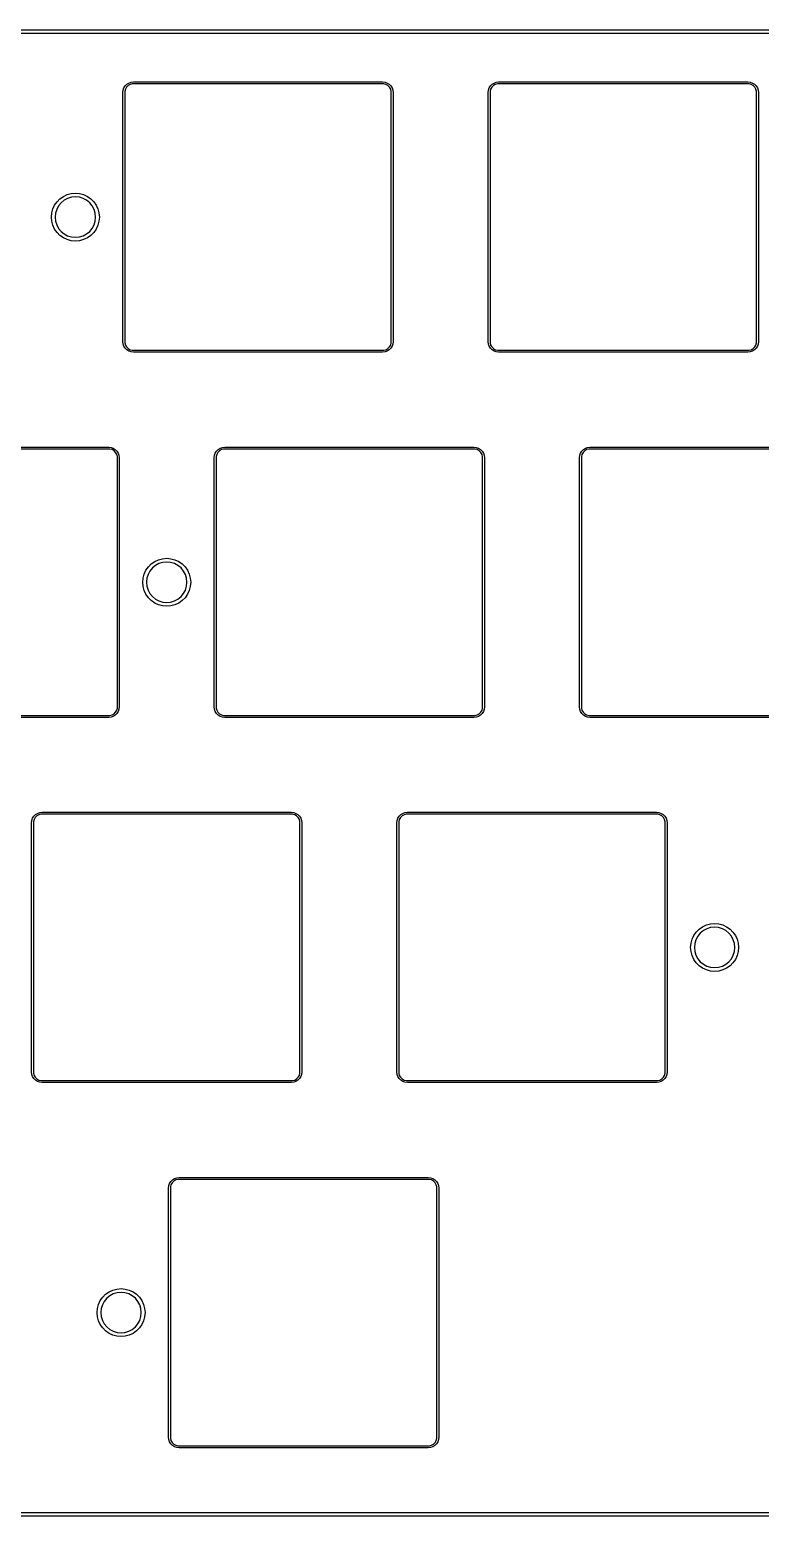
# Model space of a CAD drawing. Extents: x 1.72 to 10.03, y -4.92 to -1.87.
# Drawn here: x 4.656 to 6.156, y -4.918 to -1.865 of the extents above; entities that cross this region are included whole.
import ezdxf

# ---------------------------------------------------------------- set-up
doc = ezdxf.new("R2010")
doc.units = 0
doc.header["$MEASUREMENT"] = 0
doc.layers.add('BLACK', color=7, linetype='CONTINUOUS')

msp = doc.modelspace()

# ---------------------------------------------------------------- linework, layer by layer
at = {"layer": 'BLACK', "linetype": 'CONTINUOUS'}
for p, q in [((1.84941, -1.86516), (9.90059, -1.86516)), ((9.90059, -1.87303), (1.84941, -1.87303)), ((4.84959, -1.9847), (4.85217, -1.98059)), ((4.85217, -1.98059), (4.85559, -1.97717)), ((4.85492, -1.98322), (4.85259, -1.98726)), ((4.85822, -1.97992), (4.85492, -1.98322)), ((4.85559, -1.97717), (4.8597, -1.97459)), ((4.86226, -1.97759), (4.85822, -1.97992)), ((4.8597, -1.97459), (4.86428, -1.97298)), ((4.86676, -1.97638), (4.86226, -1.97759)), ((4.86428, -1.97298), (4.86909, -1.97244)), ((4.86909, -1.97638), (4.86676, -1.97638)), ((4.86909, -1.97244), (5.38091, -1.97244)), ((5.38091, -1.97638), (4.86909, -1.97638)), ((5.38091, -1.97244), (5.38091, -1.97244)), ((5.38091, -1.97244), (5.38572, -1.97298)), ((5.38091, -1.97244), (5.38091, -1.97244)), ((5.38324, -1.97638), (5.38091, -1.97638)), ((5.38774, -1.97759), (5.38324, -1.97638)), ((5.38572, -1.97298), (5.3903, -1.97459)), ((5.39178, -1.97992), (5.38774, -1.97759)), ((5.3903, -1.97459), (5.39441, -1.97717)), ((5.39508, -1.98322), (5.39178, -1.97992)), ((5.39441, -1.97717), (5.39783, -1.98059)), ((5.39741, -1.98726), (5.39508, -1.98322)), ((5.39783, -1.98059), (5.40041, -1.9847)), ((5.59959, -1.9847), (5.60217, -1.98059)), ((5.60217, -1.98059), (5.60559, -1.97717)), ((5.60492, -1.98322), (5.60259, -1.98726)), ((5.60822, -1.97992), (5.60492, -1.98322)), ((5.60559, -1.97717), (5.6097, -1.97459)), ((5.61226, -1.97759), (5.60822, -1.97992)), ((5.6097, -1.97459), (5.61428, -1.97298)), ((5.61676, -1.97638), (5.61226, -1.97759)), ((5.61428, -1.97298), (5.61909, -1.97244)), ((5.61909, -1.97638), (5.61676, -1.97638)), ((5.61909, -1.97244), (6.13091, -1.97244)), ((6.13091, -1.97638), (5.61909, -1.97638)), ((6.13091, -1.97244), (6.13091, -1.97244)), ((6.13091, -1.97244), (6.13572, -1.97298)), ((6.13091, -1.97244), (6.13091, -1.97244)), ((6.13324, -1.97638), (6.13091, -1.97638)), ((6.13774, -1.97759), (6.13324, -1.97638)), ((6.13572, -1.97298), (6.1403, -1.97459)), ((6.14178, -1.97992), (6.13774, -1.97759)), ((6.1403, -1.97459), (6.14441, -1.97717)), ((6.14508, -1.98322), (6.14178, -1.97992)), ((6.14441, -1.97717), (6.14783, -1.98059)), ((6.14741, -1.98726), (6.14508, -1.98322)), ((6.14783, -1.98059), (6.15041, -1.9847)), ((4.84744, -1.99409), (4.84798, -1.98928)), ((4.84744, -2.50591), (4.84744, -1.99409)), ((4.84798, -1.98928), (4.84959, -1.9847)), ((4.85259, -1.98726), (4.85138, -1.99176)), ((4.85138, -1.99176), (4.85138, -1.99409)), ((4.85138, -1.99409), (4.85138, -2.50591)), ((5.39862, -1.99176), (5.39741, -1.98726)), ((5.39862, -1.99409), (5.39862, -1.99176)), ((5.39862, -2.50591), (5.39862, -1.99409)), ((5.39862, -1.99409), (5.39862, -1.99409)), ((5.40041, -1.9847), (5.40202, -1.98928)), ((5.40202, -1.98928), (5.40256, -1.99409)), ((5.40256, -1.99409), (5.40256, -1.99409)), ((5.40256, -1.99409), (5.40256, -1.99409)), ((5.40256, -1.99409), (5.40256, -2.50591)), ((5.59744, -1.99409), (5.59798, -1.98928)), ((5.59744, -2.50591), (5.59744, -1.99409)), ((5.59798, -1.98928), (5.59959, -1.9847)), ((5.60259, -1.98726), (5.60138, -1.99176)), ((5.60138, -1.99176), (5.60138, -1.99409)), ((5.60138, -1.99409), (5.60138, -2.50591)), ((6.14862, -1.99176), (6.14741, -1.98726)), ((6.14862, -1.99409), (6.14862, -1.99176)), ((6.14862, -2.50591), (6.14862, -1.99409)), ((6.14862, -1.99409), (6.14862, -1.99409)), ((6.15041, -1.9847), (6.15202, -1.98928)), ((6.15202, -1.98928), (6.15256, -1.99409)), ((6.15256, -1.99409), (6.15256, -1.99409)), ((6.15256, -1.99409), (6.15256, -1.99409)), ((6.15256, -1.99409), (6.15256, -2.50591)), ((4.70376, -2.23317), (4.70738, -2.22539)), ((4.70738, -2.22539), (4.7123, -2.21837)), ((4.71546, -2.22692), (4.71162, -2.2341)), ((4.7123, -2.21837), (4.71837, -2.2123)), ((4.72063, -2.22063), (4.71546, -2.22692)), ((4.71837, -2.2123), (4.72539, -2.20738)), ((4.72692, -2.21546), (4.72063, -2.22063)), ((4.72539, -2.20738), (4.73317, -2.20376)), ((4.7341, -2.21162), (4.72692, -2.21546)), ((4.73317, -2.20376), (4.74145, -2.20154)), ((4.7419, -2.20926), (4.7341, -2.21162)), ((4.74145, -2.20154), (4.75, -2.20079)), ((4.75, -2.20846), (4.7419, -2.20926)), ((4.75, -2.20079), (4.75855, -2.20154)), ((4.7581, -2.20926), (4.75, -2.20846)), ((4.7659, -2.21162), (4.7581, -2.20926)), ((4.75855, -2.20154), (4.76683, -2.20376)), ((4.77308, -2.21546), (4.7659, -2.21162)), ((4.76683, -2.20376), (4.77461, -2.20738)), ((4.77937, -2.22063), (4.77308, -2.21546)), ((4.77461, -2.20738), (4.78163, -2.2123)), ((4.78454, -2.22692), (4.77937, -2.22063)), ((4.78163, -2.2123), (4.7877, -2.21837)), ((4.78838, -2.2341), (4.78454, -2.22692)), ((4.7877, -2.21837), (4.79262, -2.22539)), ((4.79262, -2.22539), (4.79624, -2.23317)), ((4.70079, -2.25), (4.70154, -2.24145)), ((4.70154, -2.25855), (4.70079, -2.25)), ((4.70154, -2.24145), (4.70376, -2.23317)), ((4.70376, -2.26683), (4.70154, -2.25855)), ((4.70926, -2.2419), (4.70846, -2.25)), ((4.70846, -2.25), (4.70926, -2.2581)), ((4.71162, -2.2341), (4.70926, -2.2419)), ((4.70926, -2.2581), (4.71162, -2.2659)), ((4.79074, -2.2419), (4.78838, -2.2341)), ((4.78838, -2.2659), (4.79074, -2.2581)), ((4.79154, -2.25), (4.79074, -2.2419)), ((4.79074, -2.2581), (4.79154, -2.25)), ((4.79624, -2.23317), (4.79846, -2.24145)), ((4.79846, -2.25855), (4.79624, -2.26683)), ((4.79846, -2.24145), (4.79921, -2.25)), ((4.79921, -2.25), (4.79846, -2.25855)), ((4.70738, -2.27461), (4.70376, -2.26683)), ((4.7123, -2.28163), (4.70738, -2.27461)), ((4.71162, -2.2659), (4.71546, -2.27308)), ((4.71837, -2.2877), (4.7123, -2.28163)), ((4.71546, -2.27308), (4.72063, -2.27937)), ((4.72539, -2.29262), (4.71837, -2.2877)), ((4.72063, -2.27937), (4.72692, -2.28454)), ((4.72692, -2.28454), (4.7341, -2.28838)), ((4.7341, -2.28838), (4.7419, -2.29074)), ((4.7581, -2.29074), (4.7659, -2.28838)), ((4.7659, -2.28838), (4.77308, -2.28454)), ((4.77308, -2.28454), (4.77937, -2.27937)), ((4.78163, -2.2877), (4.77461, -2.29262)), ((4.77937, -2.27937), (4.78454, -2.27308)), ((4.7877, -2.28163), (4.78163, -2.2877)), ((4.78454, -2.27308), (4.78838, -2.2659)), ((4.79262, -2.27461), (4.7877, -2.28163)), ((4.79624, -2.26683), (4.79262, -2.27461)), ((4.73317, -2.29624), (4.72539, -2.29262)), ((4.74145, -2.29846), (4.73317, -2.29624)), ((4.75, -2.29921), (4.74145, -2.29846)), ((4.7419, -2.29074), (4.75, -2.29154)), ((4.75, -2.29154), (4.7581, -2.29074)), ((4.75855, -2.29846), (4.75, -2.29921)), ((4.76683, -2.29624), (4.75855, -2.29846)), ((4.77461, -2.29262), (4.76683, -2.29624)), ((4.84798, -2.51072), (4.84744, -2.50591)), ((4.84744, -2.50591), (4.84744, -2.50591)), ((4.84744, -2.50591), (4.84744, -2.50591)), ((4.84959, -2.5153), (4.84798, -2.51072)), ((4.85217, -2.51941), (4.84959, -2.5153)), ((4.85138, -2.50591), (4.85138, -2.50824)), ((4.85138, -2.50824), (4.85259, -2.51274)), ((4.85559, -2.52283), (4.85217, -2.51941)), ((4.85259, -2.51274), (4.85492, -2.51678)), ((4.85492, -2.51678), (4.85822, -2.52008)), ((4.8597, -2.52541), (4.85559, -2.52283)), ((4.85822, -2.52008), (4.86226, -2.52241)), ((4.86428, -2.52702), (4.8597, -2.52541)), ((4.86226, -2.52241), (4.86676, -2.52362)), ((4.86909, -2.52756), (4.86428, -2.52702)), ((4.86676, -2.52362), (4.86909, -2.52362)), ((4.86909, -2.52362), (5.38091, -2.52362)), ((5.38091, -2.52756), (4.86909, -2.52756)), ((4.86909, -2.52756), (4.86909, -2.52756)), ((4.86909, -2.52756), (4.86909, -2.52756)), ((5.38091, -2.52362), (5.38324, -2.52362)), ((5.38572, -2.52702), (5.38091, -2.52756)), ((5.38324, -2.52362), (5.38774, -2.52241)), ((5.3903, -2.52541), (5.38572, -2.52702)), ((5.38774, -2.52241), (5.39178, -2.52008)), ((5.39441, -2.52283), (5.3903, -2.52541)), ((5.39178, -2.52008), (5.39508, -2.51678)), ((5.39783, -2.51941), (5.39441, -2.52283)), ((5.39508, -2.51678), (5.39741, -2.51274)), ((5.39741, -2.51274), (5.39862, -2.50824)), ((5.40041, -2.5153), (5.39783, -2.51941)), ((5.39862, -2.50824), (5.39862, -2.50591)), ((5.40202, -2.51072), (5.40041, -2.5153)), ((5.40256, -2.50591), (5.40202, -2.51072)), ((5.59798, -2.51072), (5.59744, -2.50591)), ((5.59744, -2.50591), (5.59744, -2.50591)), ((5.59744, -2.50591), (5.59744, -2.50591)), ((5.59959, -2.5153), (5.59798, -2.51072)), ((5.60217, -2.51941), (5.59959, -2.5153)), ((5.60138, -2.50591), (5.60138, -2.50824)), ((5.60138, -2.50824), (5.60259, -2.51274)), ((5.60559, -2.52283), (5.60217, -2.51941)), ((5.60259, -2.51274), (5.60492, -2.51678)), ((5.60492, -2.51678), (5.60822, -2.52008)), ((5.6097, -2.52541), (5.60559, -2.52283)), ((5.60822, -2.52008), (5.61226, -2.52241)), ((5.61428, -2.52702), (5.6097, -2.52541)), ((5.61226, -2.52241), (5.61676, -2.52362)), ((5.61909, -2.52756), (5.61428, -2.52702)), ((5.61676, -2.52362), (5.61909, -2.52362)), ((5.61909, -2.52362), (6.13091, -2.52362)), ((6.13091, -2.52756), (5.61909, -2.52756)), ((5.61909, -2.52756), (5.61909, -2.52756)), ((5.61909, -2.52756), (5.61909, -2.52756)), ((6.13091, -2.52362), (6.13324, -2.52362)), ((6.13572, -2.52702), (6.13091, -2.52756)), ((6.13324, -2.52362), (6.13774, -2.52241)), ((6.1403, -2.52541), (6.13572, -2.52702)), ((6.13774, -2.52241), (6.14178, -2.52008)), ((6.14441, -2.52283), (6.1403, -2.52541)), ((6.14178, -2.52008), (6.14508, -2.51678)), ((6.14783, -2.51941), (6.14441, -2.52283)), ((6.14508, -2.51678), (6.14741, -2.51274)), ((6.14741, -2.51274), (6.14862, -2.50824)), ((6.15041, -2.5153), (6.14783, -2.51941)), ((6.14862, -2.50824), (6.14862, -2.50591)), ((6.15202, -2.51072), (6.15041, -2.5153)), ((6.15256, -2.50591), (6.15202, -2.51072)), ((4.30659, -2.72244), (4.81841, -2.72244)), ((4.81841, -2.72638), (4.30659, -2.72638)), ((4.81841, -2.72244), (4.81841, -2.72244)), ((4.81841, -2.72244), (4.82322, -2.72298)), ((4.81841, -2.72244), (4.81841, -2.72244)), ((4.82074, -2.72638), (4.81841, -2.72638)), ((4.82524, -2.72759), (4.82074, -2.72638)), ((4.82322, -2.72298), (4.8278, -2.72459)), ((4.82928, -2.72992), (4.82524, -2.72759)), ((4.8278, -2.72459), (4.83191, -2.72717)), ((4.83258, -2.73322), (4.82928, -2.72992)), ((4.83191, -2.72717), (4.83533, -2.73059)), ((4.83491, -2.73726), (4.83258, -2.73322)), ((4.83612, -2.74176), (4.83491, -2.73726)), ((4.83533, -2.73059), (4.83791, -2.7347)), ((4.83612, -2.74409), (4.83612, -2.74176)), ((4.83612, -3.25591), (4.83612, -2.74409)), ((4.83612, -2.74409), (4.83612, -2.74409)), ((4.83791, -2.7347), (4.83952, -2.73928)), ((4.83952, -2.73928), (4.84006, -2.74409)), ((4.84006, -2.74409), (4.84006, -2.74409)), ((4.84006, -2.74409), (4.84006, -2.74409)), ((4.84006, -2.74409), (4.84006, -3.25591)), ((5.03494, -2.74409), (5.03548, -2.73928)), ((5.03494, -3.25591), (5.03494, -2.74409)), ((5.03494, -2.74409), (5.03494, -2.74409)), ((5.03548, -2.73928), (5.03709, -2.7347)), ((5.03709, -2.7347), (5.03967, -2.73059)), ((5.04009, -2.73726), (5.03888, -2.74176)), ((5.03888, -2.74176), (5.03888, -2.74409)), ((5.03888, -2.74409), (5.03888, -3.25591)), ((5.03967, -2.73059), (5.04309, -2.72717)), ((5.04242, -2.73322), (5.04009, -2.73726)), ((5.04572, -2.72992), (5.04242, -2.73322)), ((5.04309, -2.72717), (5.0472, -2.72459)), ((5.04976, -2.72759), (5.04572, -2.72992)), ((5.0472, -2.72459), (5.05178, -2.72298)), ((5.05426, -2.72638), (5.04976, -2.72759)), ((5.05178, -2.72298), (5.05659, -2.72244)), ((5.05659, -2.72638), (5.05426, -2.72638)), ((5.05659, -2.72244), (5.56841, -2.72244)), ((5.56841, -2.72638), (5.05659, -2.72638)), ((5.56841, -2.72244), (5.56841, -2.72244)), ((5.56841, -2.72244), (5.57322, -2.72298)), ((5.56841, -2.72244), (5.56841, -2.72244)), ((5.57074, -2.72638), (5.56841, -2.72638)), ((5.57524, -2.72759), (5.57074, -2.72638)), ((5.57322, -2.72298), (5.5778, -2.72459)), ((5.57928, -2.72992), (5.57524, -2.72759)), ((5.5778, -2.72459), (5.58191, -2.72717)), ((5.58258, -2.73322), (5.57928, -2.72992)), ((5.58191, -2.72717), (5.58533, -2.73059)), ((5.58491, -2.73726), (5.58258, -2.73322)), ((5.58612, -2.74176), (5.58491, -2.73726)), ((5.58533, -2.73059), (5.58791, -2.7347)), ((5.58612, -2.74409), (5.58612, -2.74176)), ((5.58612, -3.25591), (5.58612, -2.74409)), ((5.58612, -2.74409), (5.58612, -2.74409)), ((5.58791, -2.7347), (5.58952, -2.73928)), ((5.58952, -2.73928), (5.59006, -2.74409)), ((5.59006, -2.74409), (5.59006, -2.74409)), ((5.59006, -2.74409), (5.59006, -2.74409)), ((5.59006, -2.74409), (5.59006, -3.25591)), ((5.78494, -2.74409), (5.78548, -2.73928)), ((5.78494, -3.25591), (5.78494, -2.74409)), ((5.78494, -2.74409), (5.78494, -2.74409)), ((5.78548, -2.73928), (5.78709, -2.7347)), ((5.78709, -2.7347), (5.78967, -2.73059)), ((5.79009, -2.73726), (5.78888, -2.74176)), ((5.78888, -2.74176), (5.78888, -2.74409)), ((5.78888, -2.74409), (5.78888, -3.25591)), ((5.78967, -2.73059), (5.79309, -2.72717)), ((5.79242, -2.73322), (5.79009, -2.73726)), ((5.79572, -2.72992), (5.79242, -2.73322)), ((5.79309, -2.72717), (5.7972, -2.72459)), ((5.79976, -2.72759), (5.79572, -2.72992)), ((5.7972, -2.72459), (5.80178, -2.72298)), ((5.80426, -2.72638), (5.79976, -2.72759)), ((5.80178, -2.72298), (5.80659, -2.72244)), ((5.80659, -2.72638), (5.80426, -2.72638)), ((5.80659, -2.72244), (6.31841, -2.72244)), ((6.31841, -2.72638), (5.80659, -2.72638)), ((4.90587, -2.9623), (4.91289, -2.95738)), ((4.91289, -2.95738), (4.92067, -2.95376)), ((4.92067, -2.95376), (4.92895, -2.95154)), ((4.9294, -2.95926), (4.9216, -2.96162)), ((4.92895, -2.95154), (4.9375, -2.95079)), ((4.9375, -2.95846), (4.9294, -2.95926)), ((4.9375, -2.95079), (4.94605, -2.95154)), ((4.9456, -2.95926), (4.9375, -2.95846)), ((4.9534, -2.96162), (4.9456, -2.95926)), ((4.94605, -2.95154), (4.95433, -2.95376)), ((4.95433, -2.95376), (4.96211, -2.95738)), ((4.96211, -2.95738), (4.96913, -2.9623)), ((4.88829, -3), (4.88904, -2.99145)), ((4.88904, -2.99145), (4.89126, -2.98317)), ((4.89126, -2.98317), (4.89488, -2.97539)), ((4.89488, -2.97539), (4.8998, -2.96837)), ((4.89676, -2.9919), (4.89596, -3)), ((4.89912, -2.9841), (4.89676, -2.9919)), ((4.90296, -2.97692), (4.89912, -2.9841)), ((4.8998, -2.96837), (4.90587, -2.9623)), ((4.90813, -2.97063), (4.90296, -2.97692)), ((4.91442, -2.96546), (4.90813, -2.97063)), ((4.9216, -2.96162), (4.91442, -2.96546)), ((4.96058, -2.96546), (4.9534, -2.96162)), ((4.96687, -2.97063), (4.96058, -2.96546)), ((4.97204, -2.97692), (4.96687, -2.97063)), ((4.96913, -2.9623), (4.9752, -2.96837)), ((4.97588, -2.9841), (4.97204, -2.97692)), ((4.9752, -2.96837), (4.98012, -2.97539)), ((4.97824, -2.9919), (4.97588, -2.9841)), ((4.97904, -3), (4.97824, -2.9919)), ((4.98012, -2.97539), (4.98374, -2.98317)), ((4.98374, -2.98317), (4.98596, -2.99145)), ((4.98596, -2.99145), (4.98671, -3)), ((4.88904, -3.00855), (4.88829, -3)), ((4.89126, -3.01683), (4.88904, -3.00855)), ((4.89488, -3.02461), (4.89126, -3.01683)), ((4.89596, -3), (4.89676, -3.0081)), ((4.89676, -3.0081), (4.89912, -3.0159)), ((4.89912, -3.0159), (4.90296, -3.02308)), ((4.97204, -3.02308), (4.97588, -3.0159)), ((4.97588, -3.0159), (4.97824, -3.0081)), ((4.97824, -3.0081), (4.97904, -3)), ((4.98374, -3.01683), (4.98012, -3.02461)), ((4.98596, -3.00855), (4.98374, -3.01683)), ((4.98671, -3), (4.98596, -3.00855)), ((4.8998, -3.03163), (4.89488, -3.02461)), ((4.90587, -3.0377), (4.8998, -3.03163)), ((4.90296, -3.02308), (4.90813, -3.02937)), ((4.91289, -3.04262), (4.90587, -3.0377)), ((4.90813, -3.02937), (4.91442, -3.03454)), ((4.92067, -3.04624), (4.91289, -3.04262)), ((4.91442, -3.03454), (4.9216, -3.03838)), ((4.92895, -3.04846), (4.92067, -3.04624)), ((4.9216, -3.03838), (4.9294, -3.04074)), ((4.9375, -3.04921), (4.92895, -3.04846)), ((4.9294, -3.04074), (4.9375, -3.04154)), ((4.9375, -3.04154), (4.9456, -3.04074)), ((4.94605, -3.04846), (4.9375, -3.04921)), ((4.9456, -3.04074), (4.9534, -3.03838)), ((4.95433, -3.04624), (4.94605, -3.04846)), ((4.9534, -3.03838), (4.96058, -3.03454)), ((4.96211, -3.04262), (4.95433, -3.04624)), ((4.96058, -3.03454), (4.96687, -3.02937)), ((4.96913, -3.0377), (4.96211, -3.04262)), ((4.96687, -3.02937), (4.97204, -3.02308)), ((4.9752, -3.03163), (4.96913, -3.0377)), ((4.98012, -3.02461), (4.9752, -3.03163)), ((4.82928, -3.27008), (4.83258, -3.26678)), ((4.83258, -3.26678), (4.83491, -3.26274)), ((4.83491, -3.26274), (4.83612, -3.25824)), ((4.83791, -3.2653), (4.83533, -3.26941)), ((4.83612, -3.25824), (4.83612, -3.25591)), ((4.83952, -3.26072), (4.83791, -3.2653)), ((4.84006, -3.25591), (4.83952, -3.26072)), ((5.03548, -3.26072), (5.03494, -3.25591)), ((5.03494, -3.25591), (5.03494, -3.25591)), ((5.03494, -3.25591), (5.03494, -3.25591)), ((5.03709, -3.2653), (5.03548, -3.26072)), ((5.03967, -3.26941), (5.03709, -3.2653)), ((5.03888, -3.25591), (5.03888, -3.25824)), ((5.03888, -3.25824), (5.04009, -3.26274)), ((5.04009, -3.26274), (5.04242, -3.26678)), ((5.04242, -3.26678), (5.04572, -3.27008)), ((5.57928, -3.27008), (5.58258, -3.26678)), ((5.58258, -3.26678), (5.58491, -3.26274)), ((5.58491, -3.26274), (5.58612, -3.25824)), ((5.58791, -3.2653), (5.58533, -3.26941)), ((5.58612, -3.25824), (5.58612, -3.25591)), ((5.58952, -3.26072), (5.58791, -3.2653)), ((5.59006, -3.25591), (5.58952, -3.26072)), ((5.78548, -3.26072), (5.78494, -3.25591)), ((5.78494, -3.25591), (5.78494, -3.25591)), ((5.78494, -3.25591), (5.78494, -3.25591)), ((5.78709, -3.2653), (5.78548, -3.26072)), ((5.78967, -3.26941), (5.78709, -3.2653)), ((5.78888, -3.25591), (5.78888, -3.25824)), ((5.78888, -3.25824), (5.79009, -3.26274)), ((5.79009, -3.26274), (5.79242, -3.26678)), ((5.79242, -3.26678), (5.79572, -3.27008)), ((4.30659, -3.27362), (4.81841, -3.27362)), ((4.81841, -3.27756), (4.30659, -3.27756)), ((4.81841, -3.27362), (4.82074, -3.27362)), ((4.82322, -3.27702), (4.81841, -3.27756)), ((4.82074, -3.27362), (4.82524, -3.27241)), ((4.8278, -3.27541), (4.82322, -3.27702)), ((4.82524, -3.27241), (4.82928, -3.27008)), ((4.83191, -3.27283), (4.8278, -3.27541)), ((4.83533, -3.26941), (4.83191, -3.27283)), ((5.04309, -3.27283), (5.03967, -3.26941)), ((5.0472, -3.27541), (5.04309, -3.27283)), ((5.04572, -3.27008), (5.04976, -3.27241)), ((5.05178, -3.27702), (5.0472, -3.27541)), ((5.04976, -3.27241), (5.05426, -3.27362)), ((5.05659, -3.27756), (5.05178, -3.27702)), ((5.05426, -3.27362), (5.05659, -3.27362)), ((5.05659, -3.27362), (5.56841, -3.27362)), ((5.56841, -3.27756), (5.05659, -3.27756)), ((5.05659, -3.27756), (5.05659, -3.27756)), ((5.05659, -3.27756), (5.05659, -3.27756)), ((5.56841, -3.27362), (5.57074, -3.27362)), ((5.57322, -3.27702), (5.56841, -3.27756)), ((5.57074, -3.27362), (5.57524, -3.27241)), ((5.5778, -3.27541), (5.57322, -3.27702)), ((5.57524, -3.27241), (5.57928, -3.27008)), ((5.58191, -3.27283), (5.5778, -3.27541)), ((5.58533, -3.26941), (5.58191, -3.27283)), ((5.79309, -3.27283), (5.78967, -3.26941)), ((5.7972, -3.27541), (5.79309, -3.27283)), ((5.79572, -3.27008), (5.79976, -3.27241)), ((5.80178, -3.27702), (5.7972, -3.27541)), ((5.79976, -3.27241), (5.80426, -3.27362)), ((5.80659, -3.27756), (5.80178, -3.27702)), ((5.80426, -3.27362), (5.80659, -3.27362)), ((5.80659, -3.27362), (6.31841, -3.27362)), ((6.31841, -3.27756), (5.80659, -3.27756)), ((5.80659, -3.27756), (5.80659, -3.27756)), ((5.80659, -3.27756), (5.80659, -3.27756)), ((4.66209, -3.4847), (4.66467, -3.48059)), ((4.66467, -3.48059), (4.66809, -3.47717)), ((4.67072, -3.47992), (4.66742, -3.48322)), ((4.66809, -3.47717), (4.6722, -3.47459)), ((4.67476, -3.47759), (4.67072, -3.47992)), ((4.6722, -3.47459), (4.67678, -3.47298)), ((4.67926, -3.47638), (4.67476, -3.47759)), ((4.67678, -3.47298), (4.68159, -3.47244)), ((4.68159, -3.47638), (4.67926, -3.47638)), ((4.68159, -3.47244), (5.19341, -3.47244)), ((5.19341, -3.47638), (4.68159, -3.47638)), ((5.19341, -3.47244), (5.19341, -3.47244)), ((5.19341, -3.47244), (5.19822, -3.47298)), ((5.19341, -3.47244), (5.19341, -3.47244)), ((5.19574, -3.47638), (5.19341, -3.47638)), ((5.20024, -3.47759), (5.19574, -3.47638)), ((5.19822, -3.47298), (5.2028, -3.47459)), ((5.20428, -3.47992), (5.20024, -3.47759)), ((5.2028, -3.47459), (5.20691, -3.47717)), ((5.20758, -3.48322), (5.20428, -3.47992)), ((5.20691, -3.47717), (5.21033, -3.48059)), ((5.21033, -3.48059), (5.21291, -3.4847)), ((5.41209, -3.4847), (5.41467, -3.48059)), ((5.41467, -3.48059), (5.41809, -3.47717)), ((5.42072, -3.47992), (5.41742, -3.48322)), ((5.41809, -3.47717), (5.4222, -3.47459)), ((5.42476, -3.47759), (5.42072, -3.47992)), ((5.4222, -3.47459), (5.42678, -3.47298)), ((5.42926, -3.47638), (5.42476, -3.47759)), ((5.42678, -3.47298), (5.43159, -3.47244)), ((5.43159, -3.47638), (5.42926, -3.47638)), ((5.43159, -3.47244), (5.94341, -3.47244)), ((5.94341, -3.47638), (5.43159, -3.47638)), ((5.94341, -3.47244), (5.94341, -3.47244)), ((5.94341, -3.47244), (5.94822, -3.47298)), ((5.94341, -3.47244), (5.94341, -3.47244)), ((5.94574, -3.47638), (5.94341, -3.47638)), ((5.95024, -3.47759), (5.94574, -3.47638)), ((5.94822, -3.47298), (5.9528, -3.47459)), ((5.95428, -3.47992), (5.95024, -3.47759)), ((5.9528, -3.47459), (5.95691, -3.47717)), ((5.95758, -3.48322), (5.95428, -3.47992)), ((5.95691, -3.47717), (5.96033, -3.48059)), ((5.96033, -3.48059), (5.96291, -3.4847)), ((4.65994, -3.49409), (4.66048, -3.48928)), ((4.65994, -4.00591), (4.65994, -3.49409)), ((4.65994, -3.49409), (4.65994, -3.49409)), ((4.66048, -3.48928), (4.66209, -3.4847)), ((4.66509, -3.48726), (4.66388, -3.49176)), ((4.66388, -3.49176), (4.66388, -3.49409)), ((4.66388, -3.49409), (4.66388, -4.00591)), ((4.66742, -3.48322), (4.66509, -3.48726)), ((5.20991, -3.48726), (5.20758, -3.48322)), ((5.21112, -3.49176), (5.20991, -3.48726)), ((5.21112, -3.49409), (5.21112, -3.49176)), ((5.21112, -4.00591), (5.21112, -3.49409)), ((5.21112, -3.49409), (5.21112, -3.49409)), ((5.21291, -3.4847), (5.21452, -3.48928)), ((5.21452, -3.48928), (5.21506, -3.49409)), ((5.21506, -3.49409), (5.21506, -3.49409)), ((5.21506, -3.49409), (5.21506, -3.49409)), ((5.21506, -3.49409), (5.21506, -4.00591)), ((5.40994, -3.49409), (5.41048, -3.48928)), ((5.40994, -4.00591), (5.40994, -3.49409)), ((5.40994, -3.49409), (5.40994, -3.49409)), ((5.41048, -3.48928), (5.41209, -3.4847)), ((5.41509, -3.48726), (5.41388, -3.49176)), ((5.41388, -3.49176), (5.41388, -3.49409)), ((5.41388, -3.49409), (5.41388, -4.00591)), ((5.41742, -3.48322), (5.41509, -3.48726)), ((5.95991, -3.48726), (5.95758, -3.48322)), ((5.96112, -3.49176), (5.95991, -3.48726)), ((5.96112, -3.49409), (5.96112, -3.49176)), ((5.96112, -4.00591), (5.96112, -3.49409)), ((5.96112, -3.49409), (5.96112, -3.49409)), ((5.96291, -3.4847), (5.96452, -3.48928)), ((5.96452, -3.48928), (5.96506, -3.49409)), ((5.96506, -3.49409), (5.96506, -3.49409)), ((5.96506, -3.49409), (5.96506, -3.49409)), ((5.96506, -3.49409), (5.96506, -4.00591)), ((6.01988, -3.72539), (6.0248, -3.71837)), ((6.0248, -3.71837), (6.03087, -3.7123)), ((6.03313, -3.72063), (6.02796, -3.72692)), ((6.03087, -3.7123), (6.03789, -3.70738)), ((6.03942, -3.71546), (6.03313, -3.72063)), ((6.03789, -3.70738), (6.04567, -3.70376)), ((6.0466, -3.71162), (6.03942, -3.71546)), ((6.04567, -3.70376), (6.05395, -3.70154)), ((6.0544, -3.70926), (6.0466, -3.71162)), ((6.05395, -3.70154), (6.0625, -3.70079)), ((6.0625, -3.70846), (6.0544, -3.70926)), ((6.0625, -3.70079), (6.07105, -3.70154)), ((6.0706, -3.70926), (6.0625, -3.70846)), ((6.0784, -3.71162), (6.0706, -3.70926)), ((6.07105, -3.70154), (6.07933, -3.70376)), ((6.08558, -3.71546), (6.0784, -3.71162)), ((6.07933, -3.70376), (6.08711, -3.70738)), ((6.09187, -3.72063), (6.08558, -3.71546)), ((6.08711, -3.70738), (6.09413, -3.7123)), ((6.09704, -3.72692), (6.09187, -3.72063)), ((6.09413, -3.7123), (6.1002, -3.71837)), ((6.1002, -3.71837), (6.10512, -3.72539)), ((6.01329, -3.75), (6.01404, -3.74145)), ((6.01404, -3.75855), (6.01329, -3.75)), ((6.01404, -3.74145), (6.01626, -3.73317)), ((6.01626, -3.73317), (6.01988, -3.72539)), ((6.02176, -3.7419), (6.02096, -3.75)), ((6.02096, -3.75), (6.02176, -3.7581)), ((6.02412, -3.7341), (6.02176, -3.7419)), ((6.02796, -3.72692), (6.02412, -3.7341)), ((6.10088, -3.7341), (6.09704, -3.72692)), ((6.10324, -3.7419), (6.10088, -3.7341)), ((6.10404, -3.75), (6.10324, -3.7419)), ((6.10324, -3.7581), (6.10404, -3.75)), ((6.10512, -3.72539), (6.10874, -3.73317)), ((6.10874, -3.73317), (6.11096, -3.74145)), ((6.11096, -3.74145), (6.11171, -3.75)), ((6.11171, -3.75), (6.11096, -3.75855)), ((6.01626, -3.76683), (6.01404, -3.75855)), ((6.01988, -3.77461), (6.01626, -3.76683)), ((6.0248, -3.78163), (6.01988, -3.77461)), ((6.02176, -3.7581), (6.02412, -3.7659)), ((6.02412, -3.7659), (6.02796, -3.77308)), ((6.03087, -3.7877), (6.0248, -3.78163)), ((6.02796, -3.77308), (6.03313, -3.77937)), ((6.03313, -3.77937), (6.03942, -3.78454)), ((6.03942, -3.78454), (6.0466, -3.78838)), ((6.0784, -3.78838), (6.08558, -3.78454)), ((6.08558, -3.78454), (6.09187, -3.77937)), ((6.09187, -3.77937), (6.09704, -3.77308)), ((6.1002, -3.78163), (6.09413, -3.7877)), ((6.09704, -3.77308), (6.10088, -3.7659)), ((6.10512, -3.77461), (6.1002, -3.78163)), ((6.10088, -3.7659), (6.10324, -3.7581)), ((6.10874, -3.76683), (6.10512, -3.77461)), ((6.11096, -3.75855), (6.10874, -3.76683)), ((6.03789, -3.79262), (6.03087, -3.7877)), ((6.04567, -3.79624), (6.03789, -3.79262)), ((6.05395, -3.79846), (6.04567, -3.79624)), ((6.0466, -3.78838), (6.0544, -3.79074)), ((6.0625, -3.79921), (6.05395, -3.79846)), ((6.0544, -3.79074), (6.0625, -3.79154)), ((6.0625, -3.79154), (6.0706, -3.79074)), ((6.07105, -3.79846), (6.0625, -3.79921)), ((6.0706, -3.79074), (6.0784, -3.78838)), ((6.07933, -3.79624), (6.07105, -3.79846)), ((6.08711, -3.79262), (6.07933, -3.79624)), ((6.09413, -3.7877), (6.08711, -3.79262)), ((4.66048, -4.01072), (4.65994, -4.00591)), ((4.65994, -4.00591), (4.65994, -4.00591)), ((4.65994, -4.00591), (4.65994, -4.00591)), ((4.66209, -4.0153), (4.66048, -4.01072)), ((4.66467, -4.01941), (4.66209, -4.0153)), ((4.66388, -4.00591), (4.66388, -4.00824)), ((4.66388, -4.00824), (4.66509, -4.01274)), ((4.66809, -4.02283), (4.66467, -4.01941)), ((4.66509, -4.01274), (4.66742, -4.01678)), ((4.66742, -4.01678), (4.67072, -4.02008)), ((4.6722, -4.02541), (4.66809, -4.02283)), ((4.67072, -4.02008), (4.67476, -4.02241)), ((4.67678, -4.02702), (4.6722, -4.02541)), ((4.67476, -4.02241), (4.67926, -4.02362)), ((4.68159, -4.02756), (4.67678, -4.02702)), ((4.67926, -4.02362), (4.68159, -4.02362)), ((4.68159, -4.02362), (5.19341, -4.02362)), ((5.19341, -4.02756), (4.68159, -4.02756)), ((4.68159, -4.02756), (4.68159, -4.02756)), ((4.68159, -4.02756), (4.68159, -4.02756)), ((5.19341, -4.02362), (5.19574, -4.02362)), ((5.19822, -4.02702), (5.19341, -4.02756)), ((5.19574, -4.02362), (5.20024, -4.02241)), ((5.2028, -4.02541), (5.19822, -4.02702)), ((5.20024, -4.02241), (5.20428, -4.02008)), ((5.20691, -4.02283), (5.2028, -4.02541)), ((5.20428, -4.02008), (5.20758, -4.01678)), ((5.21033, -4.01941), (5.20691, -4.02283)), ((5.20758, -4.01678), (5.20991, -4.01274)), ((5.20991, -4.01274), (5.21112, -4.00824)), ((5.21291, -4.0153), (5.21033, -4.01941)), ((5.21112, -4.00824), (5.21112, -4.00591)), ((5.21452, -4.01072), (5.21291, -4.0153)), ((5.21506, -4.00591), (5.21452, -4.01072)), ((5.41048, -4.01072), (5.40994, -4.00591)), ((5.40994, -4.00591), (5.40994, -4.00591)), ((5.40994, -4.00591), (5.40994, -4.00591)), ((5.41209, -4.0153), (5.41048, -4.01072)), ((5.41467, -4.01941), (5.41209, -4.0153)), ((5.41388, -4.00591), (5.41388, -4.00824)), ((5.41388, -4.00824), (5.41509, -4.01274)), ((5.41809, -4.02283), (5.41467, -4.01941)), ((5.41509, -4.01274), (5.41742, -4.01678)), ((5.41742, -4.01678), (5.42072, -4.02008)), ((5.4222, -4.02541), (5.41809, -4.02283)), ((5.42072, -4.02008), (5.42476, -4.02241)), ((5.42678, -4.02702), (5.4222, -4.02541)), ((5.42476, -4.02241), (5.42926, -4.02362)), ((5.43159, -4.02756), (5.42678, -4.02702)), ((5.42926, -4.02362), (5.43159, -4.02362)), ((5.43159, -4.02362), (5.94341, -4.02362)), ((5.94341, -4.02756), (5.43159, -4.02756)), ((5.43159, -4.02756), (5.43159, -4.02756)), ((5.43159, -4.02756), (5.43159, -4.02756)), ((5.94341, -4.02362), (5.94574, -4.02362)), ((5.94822, -4.02702), (5.94341, -4.02756)), ((5.94574, -4.02362), (5.95024, -4.02241)), ((5.9528, -4.02541), (5.94822, -4.02702)), ((5.95024, -4.02241), (5.95428, -4.02008)), ((5.95691, -4.02283), (5.9528, -4.02541)), ((5.95428, -4.02008), (5.95758, -4.01678)), ((5.96033, -4.01941), (5.95691, -4.02283)), ((5.95758, -4.01678), (5.95991, -4.01274)), ((5.95991, -4.01274), (5.96112, -4.00824)), ((5.96291, -4.0153), (5.96033, -4.01941)), ((5.96112, -4.00824), (5.96112, -4.00591)), ((5.96452, -4.01072), (5.96291, -4.0153)), ((5.96506, -4.00591), (5.96452, -4.01072)), ((4.94114, -4.24409), (4.94168, -4.23928)), ((4.94168, -4.23928), (4.94329, -4.2347)), ((4.94329, -4.2347), (4.94587, -4.23059)), ((4.94629, -4.23726), (4.94508, -4.24176)), ((4.94508, -4.24176), (4.94508, -4.24409)), ((4.94587, -4.23059), (4.94929, -4.22717)), ((4.94862, -4.23322), (4.94629, -4.23726)), ((4.95192, -4.22992), (4.94862, -4.23322)), ((4.94929, -4.22717), (4.9534, -4.22459)), ((4.95596, -4.22759), (4.95192, -4.22992)), ((4.9534, -4.22459), (4.95798, -4.22298)), ((4.96046, -4.22638), (4.95596, -4.22759)), ((4.95798, -4.22298), (4.9628, -4.22244)), ((4.9628, -4.22638), (4.96046, -4.22638)), ((4.9628, -4.22244), (5.47461, -4.22244)), ((5.47461, -4.22638), (4.9628, -4.22638)), ((5.47461, -4.22244), (5.47461, -4.22244)), ((5.47461, -4.22244), (5.47942, -4.22298)), ((5.47461, -4.22244), (5.47461, -4.22244)), ((5.47694, -4.22638), (5.47461, -4.22638)), ((5.48144, -4.22759), (5.47694, -4.22638)), ((5.47942, -4.22298), (5.484, -4.22459)), ((5.48548, -4.22992), (5.48144, -4.22759)), ((5.484, -4.22459), (5.48811, -4.22717)), ((5.48878, -4.23322), (5.48548, -4.22992)), ((5.48811, -4.22717), (5.49153, -4.23059)), ((5.49111, -4.23726), (5.48878, -4.23322)), ((5.49232, -4.24176), (5.49111, -4.23726)), ((5.49153, -4.23059), (5.49411, -4.2347)), ((5.49232, -4.24409), (5.49232, -4.24176)), ((5.49411, -4.2347), (5.49572, -4.23928)), ((5.49572, -4.23928), (5.49626, -4.24409)), ((4.94114, -4.75591), (4.94114, -4.24409)), ((4.94114, -4.24409), (4.94114, -4.24409)), ((4.94508, -4.24409), (4.94508, -4.75591)), ((5.49232, -4.75591), (5.49232, -4.24409)), ((5.49232, -4.24409), (5.49232, -4.24409)), ((5.49626, -4.24409), (5.49626, -4.24409)), ((5.49626, -4.24409), (5.49626, -4.24409)), ((5.49626, -4.24409), (5.49626, -4.75591)), ((4.81212, -4.4623), (4.81914, -4.45738)), ((4.81914, -4.45738), (4.82692, -4.45376)), ((4.82692, -4.45376), (4.8352, -4.45154)), ((4.8352, -4.45154), (4.84375, -4.45079)), ((4.84375, -4.45079), (4.8523, -4.45154)), ((4.8523, -4.45154), (4.86058, -4.45376)), ((4.86058, -4.45376), (4.86836, -4.45738)), ((4.86836, -4.45738), (4.87538, -4.4623)), ((4.79529, -4.49145), (4.79751, -4.48317)), ((4.79751, -4.48317), (4.80113, -4.47539)), ((4.80113, -4.47539), (4.80605, -4.46837)), ((4.80537, -4.4841), (4.80301, -4.4919)), ((4.80921, -4.47692), (4.80537, -4.4841)), ((4.80605, -4.46837), (4.81212, -4.4623)), ((4.81438, -4.47063), (4.80921, -4.47692)), ((4.82067, -4.46546), (4.81438, -4.47063)), ((4.82785, -4.46162), (4.82067, -4.46546)), ((4.83565, -4.45926), (4.82785, -4.46162)), ((4.84375, -4.45846), (4.83565, -4.45926)), ((4.85185, -4.45926), (4.84375, -4.45846)), ((4.85965, -4.46162), (4.85185, -4.45926)), ((4.86683, -4.46546), (4.85965, -4.46162)), ((4.87312, -4.47063), (4.86683, -4.46546)), ((4.87829, -4.47692), (4.87312, -4.47063)), ((4.87538, -4.4623), (4.88145, -4.46837)), ((4.88213, -4.4841), (4.87829, -4.47692)), ((4.88145, -4.46837), (4.88637, -4.47539)), ((4.88449, -4.4919), (4.88213, -4.4841)), ((4.88637, -4.47539), (4.88999, -4.48317)), ((4.88999, -4.48317), (4.89221, -4.49145)), ((4.79454, -4.5), (4.79529, -4.49145)), ((4.79529, -4.50855), (4.79454, -4.5)), ((4.79751, -4.51683), (4.79529, -4.50855)), ((4.80113, -4.52461), (4.79751, -4.51683)), ((4.80301, -4.4919), (4.80221, -4.5)), ((4.80221, -4.5), (4.80301, -4.5081)), ((4.80301, -4.5081), (4.80537, -4.5159)), ((4.80537, -4.5159), (4.80921, -4.52308)), ((4.87829, -4.52308), (4.88213, -4.5159)), ((4.88213, -4.5159), (4.88449, -4.5081)), ((4.88529, -4.5), (4.88449, -4.4919)), ((4.88449, -4.5081), (4.88529, -4.5)), ((4.88999, -4.51683), (4.88637, -4.52461)), ((4.89221, -4.50855), (4.88999, -4.51683)), ((4.89221, -4.49145), (4.89296, -4.5)), ((4.89296, -4.5), (4.89221, -4.50855)), ((4.80605, -4.53163), (4.80113, -4.52461)), ((4.81212, -4.5377), (4.80605, -4.53163)), ((4.80921, -4.52308), (4.81438, -4.52937)), ((4.81914, -4.54262), (4.81212, -4.5377)), ((4.81438, -4.52937), (4.82067, -4.53454)), ((4.82692, -4.54624), (4.81914, -4.54262)), ((4.82067, -4.53454), (4.82785, -4.53838)), ((4.8352, -4.54846), (4.82692, -4.54624)), ((4.82785, -4.53838), (4.83565, -4.54074)), ((4.84375, -4.54921), (4.8352, -4.54846)), ((4.83565, -4.54074), (4.84375, -4.54154)), ((4.84375, -4.54154), (4.85185, -4.54074)), ((4.8523, -4.54846), (4.84375, -4.54921)), ((4.85185, -4.54074), (4.85965, -4.53838)), ((4.86058, -4.54624), (4.8523, -4.54846)), ((4.85965, -4.53838), (4.86683, -4.53454)), ((4.86836, -4.54262), (4.86058, -4.54624)), ((4.86683, -4.53454), (4.87312, -4.52937)), ((4.87538, -4.5377), (4.86836, -4.54262)), ((4.87312, -4.52937), (4.87829, -4.52308)), ((4.88145, -4.53163), (4.87538, -4.5377)), ((4.88637, -4.52461), (4.88145, -4.53163)), ((4.94169, -4.76072), (4.94114, -4.75591)), ((4.94114, -4.75591), (4.94114, -4.75591)), ((4.94114, -4.75591), (4.94114, -4.75591)), ((4.94329, -4.7653), (4.94169, -4.76072)), ((4.94508, -4.75591), (4.94508, -4.75824)), ((4.94508, -4.75824), (4.94629, -4.76274)), ((4.94629, -4.76274), (4.94862, -4.76678)), ((5.48878, -4.76678), (5.49112, -4.76274)), ((5.49112, -4.76274), (5.49232, -4.75824)), ((5.49232, -4.75824), (5.49232, -4.75591)), ((5.49572, -4.76072), (5.49412, -4.7653)), ((5.49626, -4.75591), (5.49572, -4.76072)), ((4.94587, -4.76941), (4.94329, -4.7653)), ((4.9493, -4.77283), (4.94587, -4.76941)), ((4.94862, -4.76678), (4.95192, -4.77008)), ((4.9534, -4.77541), (4.9493, -4.77283)), ((4.95192, -4.77008), (4.95596, -4.77241)), ((4.95798, -4.77702), (4.9534, -4.77541)), ((4.95596, -4.77241), (4.96046, -4.77362)), ((4.96279, -4.77756), (4.95798, -4.77702)), ((4.96046, -4.77362), (4.9628, -4.77362)), ((4.9628, -4.77756), (4.96279, -4.77756)), ((4.9628, -4.77362), (5.47461, -4.77362)), ((5.47461, -4.77756), (4.9628, -4.77756)), ((4.9628, -4.77756), (4.9628, -4.77756)), ((5.47461, -4.77362), (5.47694, -4.77362)), ((5.47942, -4.77702), (5.47461, -4.77756)), ((5.47694, -4.77362), (5.48144, -4.77241)), ((5.484, -4.77541), (5.47942, -4.77702)), ((5.48144, -4.77241), (5.48548, -4.77008)), ((5.48811, -4.77283), (5.484, -4.77541)), ((5.48548, -4.77008), (5.48878, -4.76678)), ((5.49154, -4.76941), (5.48811, -4.77283)), ((5.49412, -4.7653), (5.49154, -4.76941)), ((2.97441, -4.91043), (8.77559, -4.91043)), ((8.77559, -4.91831), (2.97441, -4.91831))]:
    msp.add_line(p, q, dxfattribs=at)

doc.saveas('drawing.dxf')
